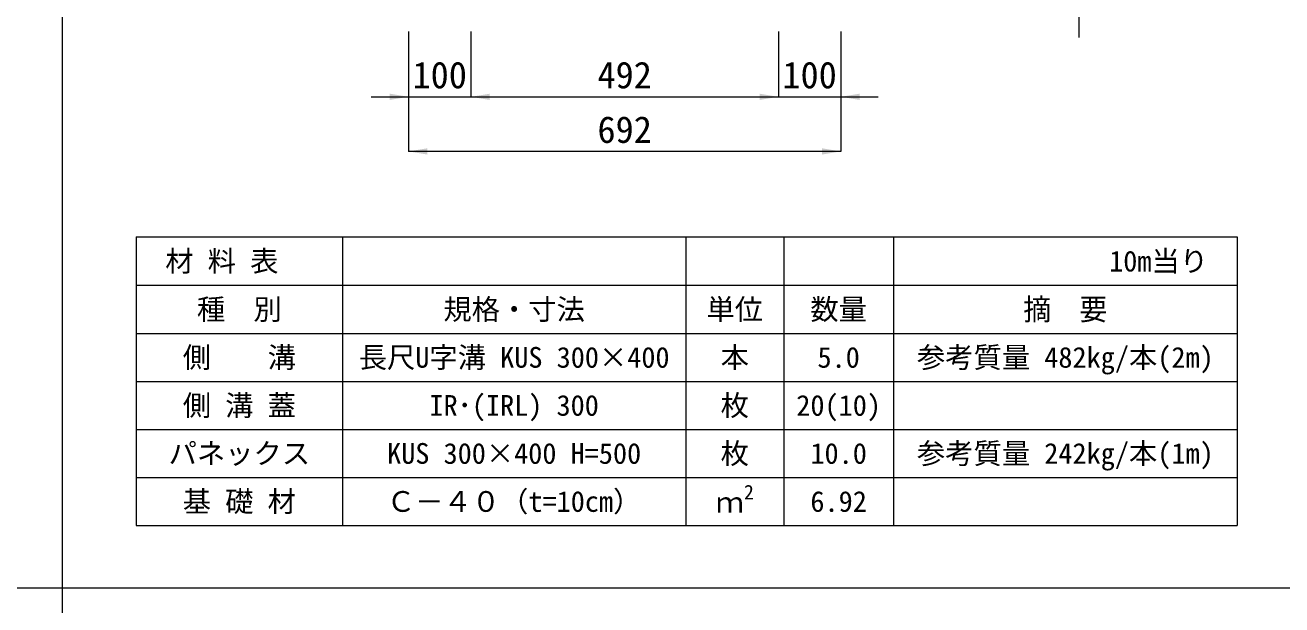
# Model space of a CAD drawing. Units: millimetres at full size, sheet at 1:40. Extents: x 206103 to 244503, y 883348 to 903496.
# Drawn here: x 211244 to 213256, y 896221 to 897150 of the extents above; entities that cross this region are included whole.
import ezdxf
from ezdxf.enums import TextEntityAlignment as Align

# ---------------------------------------------------------------- set-up
doc = ezdxf.new("R2010")
doc.units = ezdxf.units.MM
doc.header["$LTSCALE"] = 40
for name, color, linetype, lineweight in [('Defpoints_3', 8, 'Continuous', 0), ('図枠', 5, 'Continuous', 13), ('寸法・材料表', 7, 'Continuous', 13), ('寸法線', 7, 'Continuous', 13)]:
    doc.layers.add(name, color=color, linetype=linetype, lineweight=lineweight)
doc.styles.add('ＭＳ ゴシック', font='')
doc.styles.add('ＭＳ Ｐゴシック', font='')
doc.styles.get('ＭＳ ゴシック').set_extended_font_data('MS Gothic')
doc.styles.get('ＭＳ Ｐゴシック').set_extended_font_data('MS PGothic')

# ---------------------------------------------------------------- blocks, each defined once
blk = doc.blocks.new('filled_arrow')
at = {"color": 0, "linetype": 'Continuous', "lineweight": -2}
blk.add_solid([(7.5, 1.25), (0, 0), (7.5, -1.25)], dxfattribs=at)

msp = doc.modelspace()

# ---------------------------------------------------------------- linework, layer by layer
at = {"layer": 'Defpoints_3'}
for p, q in [((211421.89, 896810.77), (213184.53, 896810.77)), ((211421.89, 896810.77), (211421.89, 896733.33)), ((211751.89, 896810.77), (211751.89, 896733.33)), ((212301.89, 896810.77), (212301.89, 896733.33)), ((212458.53, 896810.77), (212458.53, 896733.33)), ((212634.53, 896810.77), (212634.53, 896733.33)), ((213184.53, 896810.77), (213184.53, 896733.33))]:
    msp.add_line(p, q, dxfattribs=at)
at = {"layer": '図枠'}
for p, q in [((211303.21, 903148.33), (211303.21, 883448.33)), ((206103.21, 896248.33), (223303.21, 896248.33))]:
    msp.add_line(p, q, dxfattribs=at)
at = {"layer": '寸法・材料表'}
for p, q in [((211421.89, 896733.33), (213184.53, 896733.33)), ((211421.89, 896733.33), (211421.89, 896348.33)), ((211751.89, 896733.33), (211751.89, 896348.33)), ((212301.89, 896733.33), (212301.89, 896348.33)), ((212458.53, 896733.33), (212458.53, 896348.33)), ((212634.53, 896733.33), (212634.53, 896348.33)), ((213184.53, 896733.33), (213184.53, 896348.33)), ((211421.89, 896656.33), (213184.53, 896656.33)), ((211421.89, 896579.33), (213184.53, 896579.33)), ((211421.89, 896502.33), (213184.53, 896502.33)), ((211421.89, 896425.33), (213184.53, 896425.33)), ((211421.89, 896348.33), (213184.53, 896348.33))]:
    msp.add_line(p, q, dxfattribs=at)
at = {"layer": '寸法線'}
for p, q in [((212931.05, 897350.37), (212931.05, 897130.37)), ((211857.71, 897140.37), (211857.71, 897035.43)), ((211857.71, 897140.37), (211857.71, 896947.93)), ((211957.71, 897140.37), (211957.71, 897035.43)), ((211957.71, 897140.37), (211957.71, 897035.43)), ((212450.02, 897140.37), (212450.02, 897035.43)), ((212450.02, 897140.37), (212450.02, 897035.43)), ((212550.02, 897140.37), (212550.02, 897035.43)), ((212550.02, 897140.37), (212550.02, 896947.93)), ((211797.71, 897035.43), (212017.71, 897035.43)), ((211957.71, 897035.43), (212450.02, 897035.43)), ((212390.02, 897035.43), (212610.02, 897035.43)), ((212550.02, 896947.93), (211857.71, 896947.93))]:
    msp.add_line(p, q, dxfattribs=at)

# ---------------------------------------------------------------- block references
at = {"layer": '寸法線', "xscale": 4, "yscale": 4, "rotation": 180}
for p in [(211857.71, 897035.43), (212450.02, 897035.43), (212450.02, 897035.43), (212550.02, 896947.93)]:
    msp.add_blockref('filled_arrow', p, dxfattribs=at)
at = {"layer": '寸法線', "xscale": 4, "yscale": 4}
for p in [(211957.71, 897035.43), (211957.71, 897035.43), (212550.02, 897035.43), (211857.71, 896947.93)]:
    msp.add_blockref('filled_arrow', p, dxfattribs=at)

# ---------------------------------------------------------------- texts
at = {"layer": '寸法・材料表', "style": 'ＭＳ ゴシック'}
msp.add_text('\u3000材 料 表', height=33.23, dxfattribs=at).set_placement((211422.94, 896772.05), align=Align.MIDDLE_LEFT)
msp.add_text('10m当り\u3000', height=33.23, dxfattribs=at).set_placement((213183.47, 896772.05), align=Align.MIDDLE_RIGHT)
for s, p in [('種\u3000別', (211586.89, 896694.83)), ('規格・寸法', (212026.89, 896694.83)), ('単位', (212380.21, 896694.83)), ('数量', (212546.53, 896694.83)), ('側\u3000\u3000溝', (211586.89, 896617.83)), ('長尺U字溝 KUS 300×400', (212026.89, 896617.83)), ('本', (212380.21, 896617.83)), ('参考質量 482kg/本(2m)', (212909.53, 896617.83)), ('5.0', (212546.53, 896617.83)), ('側 溝 蓋', (211586.89, 896540.83)), ('IR･(IRL) 300', (212026.89, 896540.83)), ('枚', (212380.21, 896540.83)), ('20(10)', (212546.53, 896540.83)), ('パネックス', (211586.89, 896463.83)), ('KUS 300×400 H=500', (212026.89, 896463.83)), ('枚', (212380.21, 896463.83)), ('10.0', (212546.53, 896463.83)), ('参考質量 242kg/本(1m)', (212909.53, 896463.83)), ('基 礎 材', (211586.89, 896386.83)), ('Ｃ－４０（t=10cm）', (212026.89, 896386.83)), ('6.92', (212546.53, 896386.83))]:
    msp.add_text(s, height=33.23, dxfattribs=at).set_placement(p, align=Align.MIDDLE_CENTER)
at = {"layer": '寸法・材料表', "style": 'ＭＳ Ｐゴシック', "width": 0.95}
msp.add_text('摘\u3000要', height=34.64, dxfattribs=at).set_placement((212909.53, 896694.83), align=Align.MIDDLE_CENTER)
at = {"layer": '寸法・材料表', "style": 'ＭＳ ゴシック'}
for s, height, p in [('2', 23.26, (212394.94, 896383.22)), ('ｍ', 33.23, (212349.61, 896358.72))]:
    msp.add_text(s, height=height, dxfattribs=at).set_placement(p, align=Align.BOTTOM_LEFT)
at = {"layer": '寸法線', "style": 'ＭＳ ゴシック'}
for s, p in [('100', (211907.71, 897070.43)), ('492', (212203.87, 897070.43)), ('100', (212500.02, 897070.43)), ('692', (212203.87, 896982.93))]:
    msp.add_text(s, height=42.72, dxfattribs=at).set_placement(p, align=Align.MIDDLE_CENTER)

doc.saveas('drawing.dxf')
